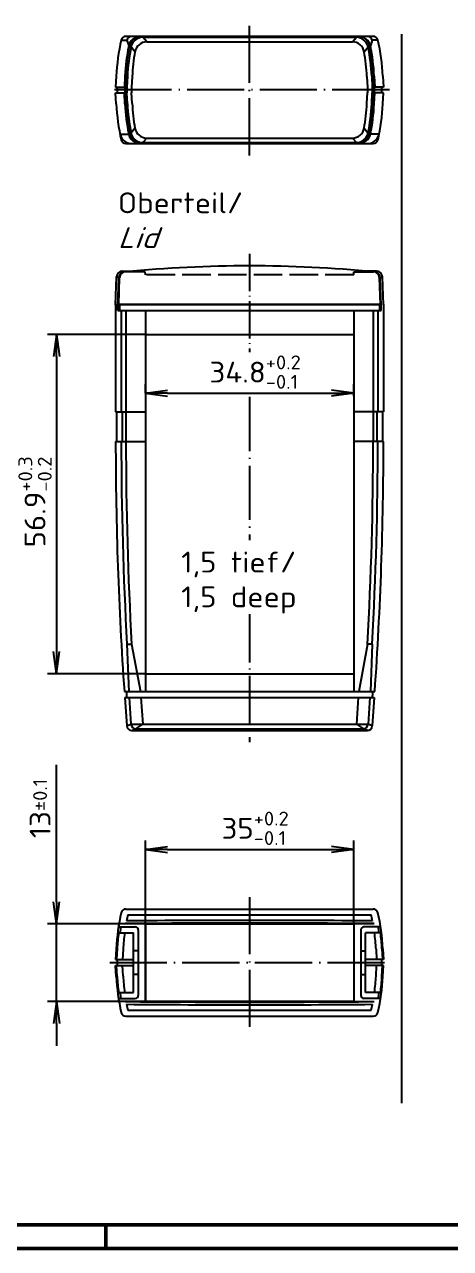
# Model space of a CAD drawing. Extents: x 1 to 593, y 1 to 419.
# Drawn here: x 199.3 to 270.9, y 1 to 206.5 of the extents above; entities that cross this region are included whole.
import ezdxf

# ---------------------------------------------------------------- set-up
doc = ezdxf.new("R2010")
doc.units = 0
doc.header["$LTSCALE"] = 0.4
doc.header["$MEASUREMENT"] = 0
doc.header["$PDMODE"] = 35
doc.header["$PDSIZE"] = -2
doc.linetypes.add('ACAD_ISO02W100', pattern=[15, 12, -3])
doc.linetypes.add('ACAD_ISO04W100', pattern=[30.5, 24, -3, 0.5, -3])
doc.layers.get('0').update_dxf_attribs({"linetype": 'CONTINUOUS'})
doc.layers.get('DEFPOINTS').update_dxf_attribs({"linetype": 'CONTINUOUS'})
doc.styles.get("Standard").update_dxf_attribs({"font": 'ISOCP.shx', "width": 1.2})
doc.dimstyles.new('PHOENIX', dxfattribs={"dimtxt": 3.5, "dimasz": 3.72, "dimexe": 1.5, "dimexo": 0, "dimgap": 2, "dimtad": 1, "dimdsep": 46, "dimtxsty": 'STANDARD', "dimblk1": '_OPEN15', "dimblk2": '_OPEN15', "dimsah": 1, "dimcen": 0, "dimclrd": 1, "dimclre": 1, "dimclrt": 5, "dimadec": 0, "dimazin": 0, "dimtfac": 0.666667, "dimtmove": 0, "dimatfit": 0, "dimldrblk": '_OPEN15', "dimfxl": 1, "dimtolj": 1, "dimarcsym": 0})

# ---------------------------------------------------------------- blocks, each defined once
blk = doc.blocks.new('_OPEN15', base_point=(1, 0))
at = {"color": 0, "linetype": 'ByBlock'}
for p, q in [((1, 0), (0, 0.132)), ((0, 0), (1, 0)), ((1, 0), (0, -0.132))]:
    blk.add_line(p, q, dxfattribs=at)
blk = doc.blocks.new('*D7')
at = {"color": 1, "linetype": 'Continuous', "lineweight": -2}
for p, q in [((204.72, 59.23), (204.72, 82.24)), ((219.67, 55.51), (203.22, 55.51)), ((204.72, 42.49), (204.72, 55.51)), ((219.65, 42.49), (203.22, 42.49)), ((204.72, 38.77), (204.72, 35.05))]:
    blk.add_line(p, q, dxfattribs=at)
at = {"layer": 'DEFPOINTS', "color": 0, "linetype": 'Continuous'}
for p in [(219.67, 55.51), (204.72, 42.49), (219.65, 42.49)]:
    blk.add_point(p, dxfattribs=at)
at = {"color": 1, "linetype": 'Continuous', "lineweight": -2, "xscale": 3.72, "yscale": 3.72, "zscale": 3.72}
for p, rotation in [((204.72, 55.51), 270), ((204.72, 42.49), 90)]:
    blk.add_blockref('_OPEN15', p, dxfattribs=dict(at, rotation=rotation))
at = {"color": 5, "linetype": 'Continuous', "insert": (201.97, 74.9), "char_height": 3.5, "attachment_point": 5, "rotation": 90}
blk.add_mtext('\\A1;13{\\H0.666x;%%p0.1}', dxfattribs=at)
blk = doc.blocks.new('*D8')
at = {"color": 1, "linetype": 'Continuous', "lineweight": -2}
for p, q in [((219.67, 55.51), (219.67, 69.51)), ((223.39, 68.01), (250.95, 68.01)), ((254.67, 55.51), (254.67, 69.51))]:
    blk.add_line(p, q, dxfattribs=at)
at = {"layer": 'DEFPOINTS', "color": 0, "linetype": 'Continuous'}
for p in [(254.67, 68.01), (219.67, 55.51), (254.67, 55.51)]:
    blk.add_point(p, dxfattribs=at)
at = {"color": 1, "linetype": 'Continuous', "lineweight": -2, "xscale": 3.72, "yscale": 3.72, "zscale": 3.72, "rotation": 180}
blk.add_blockref('_OPEN15', (219.67, 68.01), dxfattribs=at)
at = {"color": 1, "linetype": 'Continuous', "lineweight": -2, "xscale": 3.72, "yscale": 3.72, "zscale": 3.72}
blk.add_blockref('_OPEN15', (254.67, 68.01), dxfattribs=at)
at = {"color": 5, "linetype": 'Continuous', "insert": (238.11, 71.56), "char_height": 3.5, "attachment_point": 5}
blk.add_mtext('\\A1;35{\\H2.333333;\\S+0.2^ -0.1;}', dxfattribs=at)
blk = doc.blocks.new('*D13')
at = {"color": 1, "linetype": 'Continuous', "lineweight": -2}
for p, q in [((219.67, 154.51), (203.22, 154.51)), ((204.72, 150.79), (204.72, 101.23)), ((219.67, 97.51), (203.22, 97.51))]:
    blk.add_line(p, q, dxfattribs=at)
at = {"layer": 'DEFPOINTS', "color": 0, "linetype": 'Continuous'}
for p in [(219.67, 154.51), (204.72, 97.51), (219.67, 97.51)]:
    blk.add_point(p, dxfattribs=at)
at = {"color": 1, "linetype": 'Continuous', "lineweight": -2, "xscale": 3.72, "yscale": 3.72, "zscale": 3.72}
for p, rotation in [((204.72, 154.51), 90), ((204.72, 97.51), 270)]:
    blk.add_blockref('_OPEN15', p, dxfattribs=dict(at, rotation=rotation))
at = {"color": 5, "linetype": 'Continuous', "insert": (201.12, 126.38), "char_height": 3.5, "attachment_point": 5, "rotation": 90}
blk.add_mtext('\\A1;56.9{\\H0.666x;\\S+0.3^ -0.2;}', dxfattribs=at)
blk = doc.blocks.new('*D14')
at = {"color": 1, "linetype": 'Continuous', "lineweight": -2}
for p, q in [((219.67, 144.63), (219.67, 146.13)), ((254.67, 144.13), (254.67, 146.13)), ((223.39, 144.63), (250.95, 144.63))]:
    blk.add_line(p, q, dxfattribs=at)
at = {"layer": 'DEFPOINTS', "color": 0, "linetype": 'Continuous'}
for p in [(219.67, 144.63), (254.67, 144.63), (254.67, 144.13)]:
    blk.add_point(p, dxfattribs=at)
at = {"color": 1, "linetype": 'Continuous', "lineweight": -2, "xscale": 3.72, "yscale": 3.72, "zscale": 3.72, "rotation": 180}
blk.add_blockref('_OPEN15', (219.67, 144.63), dxfattribs=at)
at = {"color": 1, "linetype": 'Continuous', "lineweight": -2, "xscale": 3.72, "yscale": 3.72, "zscale": 3.72}
blk.add_blockref('_OPEN15', (254.67, 144.63), dxfattribs=at)
at = {"color": 5, "linetype": 'Continuous', "insert": (238.11, 148.17), "char_height": 3.5, "attachment_point": 5}
blk.add_mtext('\\A1;34.8{\\H0.666x;\\S+0.2^ -0.1;}', dxfattribs=at)

msp = doc.modelspace()

# ---------------------------------------------------------------- linework, layer by layer
at = {"color": 1, "linetype": 'ACAD_ISO04W100'}
for p, q in [((237.1671298, 184.5429328), (237.1671298, 206.5429328)), ((260.6671298, 195.5429328), (213.6671298, 195.5429328)), ((237.1671298, 60.010624), (237.1671298, 38.010624)), ((213.6671298, 49.010624), (260.6671298, 49.010624))]:
    msp.add_line(p, q, dxfattribs=at)
at = {"color": 1, "linetype": 'Continuous'}
for p, q in [((215.6137872, 203.9230497), (216.5699146, 203.9230497)), ((216.5699146, 203.9230497), (216.8604386, 202.9368721)), ((219.2193199, 204.387658), (218.8212578, 204.5429328)), ((219.2193199, 204.387658), (255.1149396, 204.387658)), ((219.8852796, 203.6160649), (219.2193199, 204.387658)), ((219.8852796, 203.6160649), (254.4489799, 203.6160649)), ((254.4489799, 203.6160649), (255.1149396, 204.387658)), ((255.1149396, 204.387658), (255.5130017, 204.5429328)), ((257.7643449, 203.9230497), (257.4738209, 202.9368721)), ((258.7204723, 203.9230497), (257.7643449, 203.9230497)), ((217.2574035, 202.7760959), (216.9508267, 202.9368721)), ((217.916095, 201.9657962), (217.2574035, 202.7760959)), ((256.4181645, 201.9657962), (257.076856, 202.7760959)), ((257.076856, 202.7760959), (257.3834328, 202.9368721)), ((216.6447755, 197.8573103), (216.5487772, 196.0255519)), ((217.4406409, 197.8156008), (217.3446425, 195.9838423)), ((256.8936186, 197.8156008), (256.989617, 195.9838423)), ((257.689484, 197.8573103), (257.7854824, 196.0255519)), ((216.549688, 196.0429328), (216.549688, 195.0429328)), ((217.3477393, 196.0429328), (217.3477393, 195.0429328)), ((256.9865202, 196.0429328), (256.9865202, 195.0429328)), ((257.7845715, 196.0429328), (257.7845715, 195.0429328)), ((216.6447755, 193.2285552), (216.5487772, 195.0603137)), ((217.4406409, 193.2702647), (217.3446425, 195.1020232)), ((256.8936186, 193.2702647), (256.989617, 195.1020232)), ((257.689484, 193.2285552), (257.7854824, 195.0603137)), ((217.916095, 189.1200693), (217.2574035, 188.3097696)), ((256.4181645, 189.1200693), (257.076856, 188.3097696)), ((215.4214882, 188.1489934), (216.8604386, 188.1489934)), ((215.4214882, 188.1489934), (215.6137872, 187.1628158)), ((217.2574035, 188.3097696), (217.1562252, 188.2567092)), ((219.8852796, 187.4698006), (219.2193199, 186.6982075)), ((219.8852796, 187.4698006), (254.4489799, 187.4698006)), ((254.4489799, 187.4698006), (255.1149396, 186.6982075)), ((257.076856, 188.3097696), (257.1780343, 188.2567092)), ((258.9127713, 188.1489934), (257.4738209, 188.1489934)), ((258.9127713, 188.1489934), (258.7204723, 187.1628158)), ((219.2193199, 186.6982075), (219.090305, 186.6478818)), ((219.2193199, 186.6982075), (255.1149396, 186.6982075)), ((255.1149396, 186.6982075), (255.2439545, 186.6478818)), ((216.1198988, 164.9863333), (215.8283748, 165.110624)), ((258.2143607, 164.9863333), (258.5058847, 165.110624)), ((215.1977277, 163.9883103), (214.828984, 164.1455235)), ((259.1365318, 163.9883103), (259.5052755, 164.1455235)), ((215.6137872, 158.510624), (215.6137872, 141.510624)), ((216.3932472, 158.510624), (216.3932472, 136.510624)), ((257.9410124, 158.510624), (257.9410124, 136.510624)), ((258.7204723, 158.510624), (258.7204723, 141.510624)), ((215.7599359, 141.510624), (215.7599359, 136.510624)), ((258.5743236, 141.510624), (258.5743236, 136.510624)), ((216.5714154, 102.510624), (216.8622152, 94.510624)), ((216.5714154, 102.510624), (217.3521146, 102.510624)), ((217.3521146, 102.510624), (218.8278035, 94.510624)), ((256.9821449, 102.510624), (255.506456, 94.510624)), ((257.7628441, 102.510624), (256.9821449, 102.510624)), ((257.7628441, 102.510624), (257.4720443, 94.510624)), ((216.932142, 93.510624), (217.2449865, 89.0367388)), ((218.8977303, 93.510624), (219.2086602, 89.0641188)), ((255.4365292, 93.510624), (255.1255993, 89.0641188)), ((257.4021175, 93.510624), (257.089273, 89.0367388)), ((216.549688, 88.7548188), (217.2430706, 89.064137)), ((217.2430706, 89.064137), (219.2086602, 89.0641188)), ((218.0430378, 88.292544), (219.2086602, 89.0641188)), ((219.2089215, 89.064137), (255.125338, 89.064137)), ((255.125338, 89.064137), (256.2912217, 88.292544)), ((255.125338, 89.064137), (257.0911889, 89.064137)), ((257.7845715, 88.7548188), (257.0911889, 89.064137)), ((217.3477393, 88.010624), (218.0430378, 88.292544)), ((218.0430378, 88.292544), (256.2912217, 88.292544)), ((256.9865202, 88.010624), (256.2912217, 88.292544)), ((216.7129177, 57.011088), (257.6213418, 57.011088)), ((214.9245391, 51.3339233), (214.828984, 49.510624)), ((215.9211925, 51.2816909), (215.8283748, 49.510624)), ((258.413067, 51.2816909), (258.5058847, 49.510624)), ((259.4097204, 51.3339233), (259.5052755, 49.510624)), ((214.9245391, 46.6873247), (214.828984, 48.510624)), ((215.9211925, 46.7395571), (215.8283748, 48.510624)), ((258.413067, 46.7395571), (258.5058847, 48.510624)), ((259.4097204, 46.6873247), (259.5052755, 48.510624)), ((216.7129177, 41.01016), (257.6213418, 41.01016))]:
    msp.add_line(p, q, dxfattribs=at)
at = {"color": 7, "linetype": 'Continuous'}
for p, q in [((257.9410124, 204.5429328), (216.3932472, 204.5429328)), ((262.6911619, 204.9260495), (262.6911619, 25.4173376)), ((214.7631281, 197.8746912), (214.6671298, 196.0429328)), ((216.2227401, 197.8746912), (216.1267417, 196.0429328)), ((216.3131281, 197.8746912), (216.2171298, 196.0429328)), ((258.0211314, 197.8746912), (258.1171298, 196.0429328)), ((258.1115194, 197.8746912), (258.2075178, 196.0429328)), ((259.5711314, 197.8746912), (259.6671298, 196.0429328)), ((214.6671298, 196.0429328), (216.2171298, 196.0429328)), ((214.9671298, 195.0429328), (214.9671298, 196.0429328)), ((216.2171298, 196.0429328), (216.2171298, 195.0429328)), ((258.1171298, 196.0429328), (258.1171298, 195.0429328)), ((259.6671298, 196.0429328), (258.1171298, 196.0429328)), ((259.3671298, 195.0429328), (259.3671298, 196.0429328)), ((214.6671298, 195.0429328), (216.4267066, 195.0429328)), ((214.7631281, 193.2111743), (214.6671298, 195.0429328)), ((216.2227401, 193.2111743), (216.1267417, 195.0429328)), ((216.3131281, 193.2111743), (216.2171298, 195.0429328)), ((216.5220763, 193.2231712), (216.4267066, 195.0429328)), ((257.8121832, 193.2231712), (257.9075529, 195.0429328)), ((259.6671298, 195.0429328), (257.9075529, 195.0429328)), ((258.0211314, 193.2111743), (258.1171298, 195.0429328)), ((258.1115194, 193.2111743), (258.2075178, 195.0429328)), ((259.5711314, 193.2111743), (259.6671298, 195.0429328)), ((216.8538221, 188.5429328), (217.1008898, 188.5429328)), ((216.8740293, 188.5429328), (217.1008898, 188.5429328)), ((257.2333697, 188.5429328), (257.4804374, 188.5429328)), ((257.4602302, 188.5429328), (257.2333697, 188.5429328)), ((216.3932472, 186.5429328), (257.9410124, 186.5429328)), ((219.1176354, 186.6476951), (255.2166241, 186.6476951)), ((215.8283748, 165.110624), (217.4671298, 165.110624)), ((258.5058847, 165.110624), (256.8671298, 165.110624)), ((214.6660021, 159.4783311), (214.828984, 164.1455235)), ((215.0384869, 159.428249), (215.1977277, 163.9883103)), ((215.1812153, 159.510624), (215.3395775, 164.0455235)), ((259.1530442, 159.510624), (258.994682, 164.0455235)), ((259.2957726, 159.428249), (259.1365318, 163.9883103)), ((259.6682574, 159.4783311), (259.5052755, 164.1455235)), ((214.6671298, 159.5820648), (214.6671298, 141.510624)), ((215.036114, 158.510624), (215.036114, 159.510624)), ((215.036114, 158.510624), (259.2981455, 158.510624)), ((259.1530442, 159.510624), (215.1812153, 159.510624)), ((215.3386348, 159.510624), (258.9956247, 159.510624)), ((215.3386348, 159.510624), (215.3386348, 158.510624)), ((219.6671298, 158.510624), (219.6671298, 94.510624)), ((254.6671298, 158.510624), (254.6671298, 94.510624)), ((258.9956247, 159.510624), (258.9956247, 158.510624)), ((259.2981455, 158.510624), (259.2981455, 159.510624)), ((259.6671298, 159.5820648), (259.6671298, 141.510624)), ((219.6671298, 154.510624), (254.6671298, 154.510624)), ((214.6671298, 141.510624), (219.6671298, 141.510624)), ((214.8171298, 141.510624), (214.8171298, 136.510624)), ((259.6671298, 141.510624), (254.6671298, 141.510624)), ((259.5171298, 141.510624), (259.5171298, 136.510624)), ((214.6671298, 136.510624), (219.6671298, 136.510624)), ((259.6671298, 136.510624), (254.6671298, 136.510624)), ((219.6671298, 97.510624), (254.6671298, 97.510624)), ((216.1267417, 94.510624), (258.2075178, 94.510624)), ((216.2171298, 93.510624), (258.1171298, 93.510624)), ((216.2171298, 93.510624), (216.549688, 88.7548188)), ((258.1171298, 93.510624), (257.7845715, 88.7548188)), ((217.3477393, 88.010624), (256.9865202, 88.010624)), ((216.3932472, 58.010624), (257.9410124, 58.010624)), ((219.6233854, 55.5543683), (216.2431653, 55.5543683)), ((219.6233854, 55.5543683), (219.6233854, 42.4668797)), ((219.6233854, 55.5543683), (219.6671298, 55.510624)), ((219.6671298, 55.510624), (254.6671298, 55.510624)), ((219.6671298, 55.510624), (219.6671298, 42.510624)), ((254.7108741, 55.5543683), (254.6671298, 55.510624)), ((254.6671298, 55.510624), (254.6671298, 42.510624)), ((254.7108741, 55.5543683), (254.7108741, 42.4668797)), ((254.7108741, 55.5543683), (258.0910942, 55.5543683)), ((215.3395775, 55.0449356), (215.1812153, 55.2032978)), ((215.2349603, 54.0176081), (217.6671298, 54.0176081)), ((216.3389683, 55.0182177), (217.9671298, 55.0182177)), ((217.6671298, 44.0036398), (217.6671298, 54.0176081)), ((218.4671298, 54.5182177), (218.4671298, 43.5030303)), ((255.8671298, 54.5182177), (255.8671298, 43.5030303)), ((257.9952912, 55.0182177), (256.3671298, 55.0182177)), ((256.6671298, 44.0036398), (256.6671298, 54.0176081)), ((259.0992992, 54.0176081), (256.6671298, 54.0176081)), ((258.994682, 55.0449356), (259.1530442, 55.2032978)), ((214.7631281, 51.3423825), (214.6671298, 49.510624)), ((214.6671298, 49.510624), (217.6671298, 49.510624)), ((214.9671298, 48.510624), (214.9671298, 49.510624)), ((218.4671298, 51.010624), (217.6671298, 51.010624)), ((255.8671298, 51.010624), (256.6671298, 51.010624)), ((259.6671298, 49.510624), (256.6671298, 49.510624)), ((259.3671298, 48.510624), (259.3671298, 49.510624)), ((259.5711314, 51.3423825), (259.6671298, 49.510624)), ((214.7631281, 46.6788655), (214.6671298, 48.510624)), ((214.6671298, 48.510624), (217.6671298, 48.510624)), ((259.6671298, 48.510624), (256.6671298, 48.510624)), ((259.5711314, 46.6788655), (259.6671298, 48.510624)), ((218.4671298, 47.010624), (217.6671298, 47.010624)), ((255.8671298, 47.010624), (256.6671298, 47.010624)), ((215.2349603, 44.0036398), (217.6671298, 44.0036398)), ((259.0992992, 44.0036398), (256.6671298, 44.0036398)), ((215.3395775, 42.9763124), (215.1812153, 42.8179502)), ((219.6233854, 42.4668797), (216.2431653, 42.4668797)), ((216.3389683, 43.0030303), (217.9671298, 43.0030303)), ((219.6233854, 42.4668797), (219.6671298, 42.510624)), ((219.6671298, 42.510624), (254.6671298, 42.510624)), ((254.7108741, 42.4668797), (254.6671298, 42.510624)), ((254.7108741, 42.4668797), (258.0910942, 42.4668797)), ((257.9952912, 43.0030303), (256.3671298, 43.0030303)), ((258.994682, 42.9763124), (259.1530442, 42.8179502)), ((216.3932472, 40.010624), (257.9410124, 40.010624))]:
    msp.add_line(p, q, dxfattribs=at)
at = {"color": 1, "linetype": 'ACAD_ISO04W100', "ltscale": 0.650273}
msp.add_line((237.1671298, 168.010624), (237.1671298, 151.493683), dxfattribs=at)
at = {"color": 5, "linetype": 'ACAD_ISO02W100'}
for p, q in [((219.6233854, 165.010624), (216.3389683, 165.010624)), ((219.6671298, 164.510624), (219.6233854, 165.010624)), ((254.6671298, 164.510624), (219.6671298, 164.510624)), ((254.6671298, 164.510624), (254.7108741, 165.010624)), ((254.7108741, 165.010624), (257.9952912, 165.010624))]:
    msp.add_line(p, q, dxfattribs=at)
at = {"color": 1, "linetype": 'ACAD_ISO04W100', "ltscale": 0.946795}
msp.add_line((237.1671298, 143.9980718), (237.1671298, 119.9494786), dxfattribs=at)
at = {"color": 1, "linetype": 'ACAD_ISO04W100', "ltscale": 0.846954}
msp.add_line((237.1671298, 107.5232591), (237.1671298, 86.010624), dxfattribs=at)
at = {"color": 3, "linetype": 'Continuous', "lineweight": 50}
msp.add_line((589, 5), (20, 5), dxfattribs=at)
at = {"color": 1, "linetype": 'Continuous', "lineweight": 50}
for p, q in [((213, 5), (213, 1)), ((593, 1), (1, 1))]:
    msp.add_line(p, q, dxfattribs=at)
at = {"color": 7, "linetype": 'Continuous'}
for centre, radius, start, end in [((249.7151619, 196.0429328), 35, 166.988524674, 177), ((216.3932472, 203.7429328), 0.8, 90, 166.988524674), ((218.8212578, 202.5429328), 2, 90, 168.640189167), ((218.9116458, 202.5429328), 2, 90, 168.640189167), ((255.4226137, 202.5429328), 2, 11.359810833, 90), ((255.5130017, 202.5429328), 2, 11.359810833, 90), ((257.9410124, 203.7429328), 0.8, 13.011475326, 90), ((224.6190976, 196.0429328), 35, 3, 13.011475326), ((251.1747738, 196.0429328), 35, 168.640189167, 177), ((251.2651619, 196.0429328), 35, 168.640189167, 177), ((223.0690976, 196.0429328), 35, 3, 11.359810833), ((223.1594857, 196.0429328), 35, 3, 11.359810833), ((249.7151619, 195.0429328), 35, 183, 193.011475326), ((251.1747738, 195.0429328), 35, 183, 191.359810833), ((251.2651619, 195.0429328), 35, 183, 190.702779652), ((251.2451957, 195.0429328), 34.7707716, 183, 190.774179094), ((223.0890638, 195.0429328), 34.7707716, 349.225820906, 357), ((223.0690976, 195.0429328), 35, 349.297220348, 357), ((223.1594857, 195.0429328), 35, 348.640189167, 357), ((224.6190976, 195.0429328), 35, 346.988524674, 357), ((216.3932472, 187.3429328), 0.8, 193.011475326, 270), ((251.2449546, 195.0429328), 35, 190.702779652, 191.359810833), ((218.8212578, 188.5429328), 2, 191.359810833, 270), ((218.8914386, 188.5429328), 2, 191.359810833, 270), ((251.4664569, 195.0429328), 35, 190.702779652, 191.359810833), ((251.4920224, 195.0429328), 35, 190.702779652, 191.174344207), ((219.1129409, 188.5429328), 2, 191.359810833, 270), ((219.1176354, 188.6476951), 2, 191.174344207, 270), ((255.2166241, 188.6476951), 2, 270, 348.825655793), ((255.2213186, 188.5429328), 2, 270, 348.640189167), ((255.4428209, 188.5429328), 2, 270, 348.640189167), ((255.5130017, 188.5429328), 2, 270, 348.640189167), ((222.8422371, 195.0429328), 35, 348.825655793, 349.297220348), ((222.8678026, 195.0429328), 35, 348.640189167, 349.297220348), ((223.0893049, 195.0429328), 35, 348.640189167, 349.297220348), ((257.9410124, 187.3429328), 0.8, 270, 346.988524674), ((215.8283748, 164.110624), 1, 90, 178), ((216.1971186, 163.9534108), 1, 107.579965073, 178), ((216.3389683, 164.010624), 1, 90, 178), ((237.1671298, -52.3955306), 218.4061546, 84.502460964, 95.497539035), ((257.9952912, 164.010624), 1, 2, 90), ((258.137141, 163.9534108), 1, 2, 72.420034927), ((258.5058847, 164.110624), 1, 2, 90), ((819.6671298, 136.510624), 605, 180, 183.9807600654), ((-345.3328702, 136.510624), 605, 356.0192399346, 0), ((869.6671298, 138.510624), 654.7, 183.8535450455, 183.9412624684), ((-395.3328702, 138.510624), 654.7, 356.0587375316, 356.1464549545), ((217.3477393, 88.810624), 0.8, 184, 270), ((256.9865202, 88.810624), 0.8, 270, 356), ((216.3932472, 57.210624), 0.8, 90, 166.988524674), ((257.9410124, 57.210624), 0.8, 13.011475326, 90), ((249.7151619, 49.510624), 35, 166.988524674, 177), ((237.1671298, -2275.856379), 2331.5046397, 89.48579517, 90.51420483), ((224.6190976, 49.510624), 35, 3, 13.011475326), ((215.2349603, 54.2176081), 0.2, 172.226451401, 270), ((249.7151619, 49.510624), 34.6182338, 170.82771003, 172.474765588), ((217.9671298, 54.5182177), 0.5, 0, 90), ((256.3671298, 54.5182177), 0.5, 90, 180), ((224.6190976, 49.510624), 34.6182338, 7.525234412, 9.17228997), ((259.0992992, 54.2176081), 0.2, 270, 7.773548599), ((249.7151619, 48.510624), 35, 183, 193.011475326), ((224.6190976, 48.510624), 35, 346.988524674, 357), ((215.2349603, 43.8036398), 0.2, 90, 187.773548599), ((249.7151619, 48.510624), 34.6182338, 187.525234412, 189.17228997), ((217.9671298, 43.5030303), 0.5, 270, 0), ((256.3671298, 43.5030303), 0.5, 180, 270), ((224.6190976, 48.510624), 34.6182338, 350.82771003, 352.474765588), ((259.0992992, 43.8036398), 0.2, 352.226451401, 90), ((237.1671298, 2373.877627), 2331.5046397, 269.48579517, 270.51420483), ((216.3932472, 40.810624), 0.8, 193.011475326, 270), ((257.9410124, 40.810624), 0.8, 270, 346.988524674)]:
    msp.add_arc(centre, radius, start, end, dxfattribs=at)
at = {"color": 1, "linetype": 'Continuous'}
for centre, radius, start, end in [((217.3493746, 203.7429328), 0.8, 90, 166.988524674), ((219.2193199, 202.387658), 2, 90, 168.800898644), ((219.8852796, 201.6160649), 2, 90, 169.929160931), ((254.4489799, 201.6160649), 2, 10.070839069, 90), ((255.1149396, 202.387658), 2, 11.199101356, 90), ((256.9848849, 203.7429328), 0.8, 13.011475326, 90), ((251.2651619, 196.0429328), 34.6678975, 168.800898644, 177), ((251.2651619, 196.0429328), 33.8709399, 169.929160931, 177), ((223.0690976, 196.0429328), 33.8709399, 3, 10.070839069), ((223.0690976, 196.0429328), 34.6678975, 3, 11.199101356), ((251.2651619, 195.0429328), 34.6678975, 183, 191.199101356), ((251.2651619, 195.0429328), 33.8709399, 183, 190.070839069), ((223.0690976, 195.0429328), 33.8709399, 349.929160931, 357), ((223.0690976, 195.0429328), 34.6678975, 348.800898644, 357), ((219.8852796, 189.4698006), 2, 190.070839069, 270), ((254.4489799, 189.4698006), 2, 270, 349.929160931), ((217.3823073, 188.5429328), 2, 191.359810833, 270), ((219.2193199, 188.6982075), 2, 191.199101356, 270), ((255.1149396, 188.6982075), 2, 270, 348.800898644), ((256.9519522, 188.5429328), 2, 270, 348.640189167), ((819.6671298, 136.510624), 604.0533426, 180, 183.2266796016), ((819.6671298, 136.510624), 603.2738826, 180, 183.2308530544), ((-345.3328702, 136.510624), 603.2738826, 356.7691469456, 0), ((-345.3328702, 136.510624), 604.0533426, 356.7733203984, 0), ((218.0430378, 89.092544), 0.8, 184, 270), ((256.2912217, 89.092544), 0.8, 270, 356), ((249.7151619, 49.510624), 33.8438337, 167.195809951, 168.930807521), ((237.1671298, -2275.856379), 2331.9564015, 89.4922289519, 90.5077710481), ((224.6190976, 49.510624), 33.8438337, 11.069192479, 12.804190049), ((249.7151619, 49.510624), 34.8383676, 172.566903425, 177), ((249.7151619, 49.510624), 33.8403464, 172.346392088, 177), ((224.6190976, 49.510624), 33.8403464, 3, 7.653607912), ((224.6190976, 49.510624), 34.8383676, 3, 7.433096575), ((249.7151619, 48.510624), 34.8383676, 183, 187.433096575), ((249.7151619, 48.510624), 33.8403464, 183, 187.653607912), ((224.6190976, 48.510624), 33.8403464, 352.346392088, 357), ((224.6190976, 48.510624), 34.8383676, 352.566903425, 357), ((237.1671298, 2373.877627), 2331.9564015, 269.4922289519, 270.5077710481), ((249.7151619, 48.510624), 33.8438337, 191.069192479, 192.804190049), ((224.6190976, 48.510624), 33.8438337, 347.195809951, 348.930807521)]:
    msp.add_arc(centre, radius, start, end, dxfattribs=at)
at = {"color": 7, "linetype": 'Continuous'}
for centre, major_axis, ratio, start_param, end_param in [((216.3389683, 55.0449356), (0.9993908, 0), 0.0267341841, 3.1415926536, 4.7440686965), ((217.0896018, 54.044326), (-1.6980355, 0), 0.0157345939, -0.0665024391, 1.5707963268), ((257.2446577, 43.9769219), (1.6980355, 0), 0.0157345939, -0.0665024391, 1.5707963268), ((257.9952912, 42.9763124), (0.9993908, 0), 0.0267341841, 0, 1.6024760429)]:
    msp.add_ellipse(centre, major_axis=major_axis, ratio=ratio, start_param=start_param, end_param=end_param, dxfattribs=at)
at = {"color": 7, "linetype": 'Continuous', "extrusion": (0, 0, -1)}
for centre, major_axis, ratio, start_param, end_param in [((257.2446577, 54.044326), (1.6980355, 0), 0.0157345939, -0.0665024391, 1.5707963268), ((257.9952912, 55.0449356), (-0.9993908, 0), 0.0267341841, 3.1415926536, 4.7440686965), ((217.0896018, 43.9769219), (-1.6980355, 0), 0.0157345939, -0.0665024391, 1.5707963268), ((216.3389683, 42.9763124), (-0.9993908, 0), 0.0267341841, 0, 1.6024760429)]:
    msp.add_ellipse(centre, major_axis=major_axis, ratio=ratio, start_param=start_param, end_param=end_param, dxfattribs=at)

# ---------------------------------------------------------------- texts
at = {"color": 5, "linetype": 'Continuous', "char_height": 3.5, "attachment_point": 7}
for s, insert in [('Oberteil/\\P{\\Q20;Lid}', (215.0270668, 169.0131493)), ('1,5 tief/ \\P1,5 deep', (225.6880194, 107.6282744))]:
    msp.add_mtext(s, dxfattribs=dict(at, insert=insert))

# ---------------------------------------------------------------- dimensions: what is measured, and where the dimension line sits
at = {"color": 1, "linetype": 'Continuous'}
dim = msp.add_linear_dim(base=(204.7151289, 97.510624), p1=(219.6671298, 154.510624), p2=(219.6671298, 97.510624), angle=90, text='56.9{\\H0.666x;\\S+0.3^ -0.2;}', dimstyle='PHOENIX', override={"dimgap": 1, "dimdec": 6, "dimtp": 0.3, "dimtm": 0.2, "dimtdec": 6}, dxfattribs=at)
dim.commit()
dim.dimension.update_dxf_attribs({"geometry": '*D13', "text_midpoint": (204.7151289, 126.3787228), "dimtype": 160})
at = {"color": 7, "linetype": 'Continuous'}
dim = msp.add_linear_dim(base=(254.6671298, 144.6270982), p1=(219.6671298, 144.6270982), p2=(254.6671298, 144.13292), text='34.8{\\H0.666x;\\S+0.2^ -0.1;}', dimstyle='PHOENIX', override={"dimgap": 1, "dimdec": 6, "dimtp": 0.2, "dimtm": 0.1, "dimtdec": 6}, dxfattribs=at)
dim.commit()
dim.dimension.update_dxf_attribs({"geometry": '*D14', "text_midpoint": (238.1098266, 144.6270982), "dimtype": 160})
dim = msp.add_linear_dim(base=(204.7151289, 42.4887518), p1=(219.6671298, 55.510624), p2=(219.6452576, 42.4887518), angle=90, text='13{\\H0.666x;%%p0.1}', dimstyle='PHOENIX', override={"dimgap": 1, "dimdec": 6, "dimtp": 0.1, "dimtm": 0.1, "dimtdec": 6}, dxfattribs=at)
dim.commit()
dim.dimension.update_dxf_attribs({"geometry": '*D7', "text_midpoint": (204.7151289, 74.9010569), "dimtype": 160})
dim = msp.add_linear_dim(base=(254.6671298, 68.010624), p1=(219.6671298, 55.510624), p2=(254.6671298, 55.510624), dimstyle='PHOENIX', override={"dimgap": 1, "dimdec": 6, "dimtol": 1, "dimtp": 0.2, "dimtm": 0.1, "dimtdec": 6}, dxfattribs=at)
dim.commit()
dim.dimension.update_dxf_attribs({"geometry": '*D8', "text_midpoint": (238.1096384, 68.010624), "dimtype": 160})

doc.saveas('drawing.dxf')
